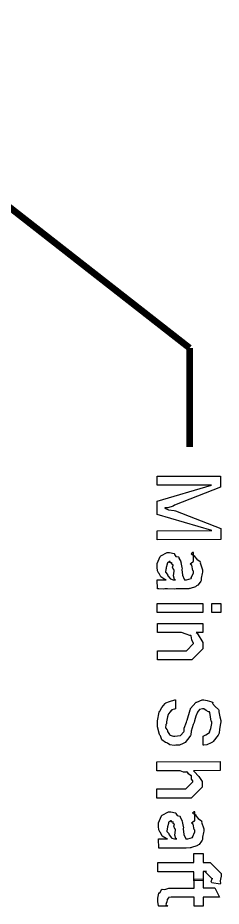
# Model space of a CAD drawing. Extents: x 0.1 to 11.6, y 0.3 to 16.2.
# Drawn here: x 6.031 to 6.334, y 4.525 to 5.844 of the extents above; entities that cross this region are included whole.
import ezdxf

# ---------------------------------------------------------------- set-up
doc = ezdxf.new("R2010")
doc.units = 0
doc.header["$MEASUREMENT"] = 0

msp = doc.modelspace()

# ---------------------------------------------------------------- linework, layer by layer
at = {"color": 0, "const_width": 0.01}
for points in [[(4.90332, 6.43332), (6.28668, 5.35335)], [(6.28668, 5.35335), (6.28668, 5.20665)]]:
    msp.add_lwpolyline(points, dxfattribs=at)
at = {"color": 0}
for points in [[(6.23833, 5.16308), (6.33274, 5.16331), (6.33274, 5.1466), (6.26438, 5.1199), (6.2621, 5.1186), (6.25444, 5.11594), (6.25082, 5.11621), (6.25006, 5.116), (6.25, 5.1154), (6.25515, 5.11301), (6.26394, 5.11199), (6.26568, 5.11143), (6.33296, 5.08561), (6.33296, 5.0689), (6.23856, 5.06868), (6.23856, 5.08214), (6.3195, 5.08236), (6.23856, 5.10601), (6.23833, 5.12576), (6.31928, 5.14985), (6.23833, 5.14963), (6.23833, 5.16308)], [(6.25201, 5.00933), (6.24983, 5.00982), (6.24397, 5.01351), (6.24208, 5.01779), (6.2416, 5.01867), (6.241, 5.01867), (6.23893, 5.02268), (6.23856, 5.028), (6.23856, 5.02974), (6.23856, 5.03342), (6.24268, 5.04362), (6.24354, 5.04449), (6.24393, 5.0446), (6.25319, 5.04969), (6.25635, 5.04969), (6.25672, 5.04969), (6.26372, 5.04807), (6.26438, 5.04775), (6.26417, 5.04704), (6.26633, 5.044), (6.27007, 5.04329), (6.27046, 5.04275), (6.27046, 5.04161), (6.27371, 5.03624), (6.27393, 5.0356), (6.27339, 5.0351), (6.27528, 5.02767), (6.27544, 5.02669), (6.2749, 5.02431), (6.27588, 5.0159), (6.2786, 5.01031), (6.27892, 5.00933), (6.27892, 5.00933), (6.28071, 5.00933), (6.28131, 5.00933), (6.28212, 5.00922), (6.2889, 5.01133), (6.28933, 5.01172), (6.28907, 5.01199), (6.29237, 5.01964), (6.29237, 5.02214), (6.29135, 5.02317), (6.28982, 5.03119), (6.28933, 5.03168), (6.28901, 5.03163), (6.28749, 5.0331), (6.29139, 5.03603), (6.29237, 5.03624), (6.29237, 5.04969), (6.2915, 5.04958), (6.28911, 5.04775), (6.29292, 5.04546), (6.29389, 5.04492), (6.29372, 5.04372), (6.29731, 5.03967), (6.30225, 5.0364), (6.30279, 5.03537), (6.30257, 5.0344), (6.30604, 5.02425), (6.30604, 5.02083), (6.30518, 5.01872), (6.30382, 5.01172), (6.30365, 5.00825), (6.30322, 5.00738), (6.30225, 5.00581), (6.29904, 5.00119), (6.2971, 5.00017), (6.2965, 4.99978), (6.29563, 4.99886), (6.28749, 4.99647), (6.28651, 4.99631), (6.28538, 4.99599), (6.27951, 4.99567), (6.27761, 4.99567), (6.26676, 4.99567), (6.26486, 4.9955), (6.25358, 4.99567), (6.24983, 4.99567), (6.24789, 4.9955), (6.24104, 4.99567), (6.23876, 4.99567), (6.23856, 5.00933), (6.23947, 5.00922), (6.24886, 5.00933), (6.25201, 5.00933)], [(6.26546, 5.00933), (6.26432, 5.00993), (6.26269, 5.01514), (6.26361, 5.02225), (6.26351, 5.02387), (6.26264, 5.02447), (6.26144, 5.02821), (6.26232, 5.03114), (6.26221, 5.03147), (6.26188, 5.03131), (6.26014, 5.03222), (6.26047, 5.03472), (6.26025, 5.03494), (6.25988, 5.03456), (6.25786, 5.03429), (6.25754, 5.03624), (6.25743, 5.03624), (6.25662, 5.03619), (6.25379, 5.03407), (6.25353, 5.03364), (6.25315, 5.03222), (6.25201, 5.02729), (6.25201, 5.02561), (6.25119, 5.02479), (6.25076, 5.0204), (6.25364, 5.01736), (6.25396, 5.01671), (6.25418, 5.01531), (6.25792, 5.01096), (6.25831, 5.01064), (6.25831, 5.01064), (6.26221, 5.00933), (6.26351, 5.00933), (6.26546, 5.00933)], [(6.23867, 4.97407), (6.30615, 4.97428), (6.30615, 4.96083), (6.23867, 4.96061), (6.23867, 4.97407)], [(6.31961, 4.97428), (6.33306, 4.97428), (6.33306, 4.96083), (6.31961, 4.96083), (6.31961, 4.97428)], [(6.23871, 4.94439), (6.30621, 4.94461), (6.30621, 4.93115), (6.29622, 4.93093), (6.29769, 4.92979), (6.30621, 4.91618), (6.30621, 4.91162), (6.30621, 4.90685), (6.29015, 4.89035), (6.27929, 4.89035), (6.23893, 4.89035), (6.23871, 4.90403), (6.27626, 4.90403), (6.2819, 4.90403), (6.29254, 4.91465), (6.29254, 4.91575), (6.29194, 4.91575), (6.28993, 4.91997), (6.28907, 4.92583), (6.28842, 4.9266), (6.28706, 4.92649), (6.28131, 4.9286), (6.27458, 4.93093), (6.27235, 4.93093), (6.23872, 4.93093), (6.23871, 4.94439)], [(6.26585, 4.831), (6.26585, 4.81754), (6.26438, 4.81743), (6.26019, 4.8164), (6.25911, 4.81494), (6.25868, 4.81451), (6.25786, 4.81342), (6.25537, 4.81006), (6.25435, 4.80789), (6.25413, 4.80713), (6.25369, 4.80593), (6.25239, 4.79824), (6.25239, 4.79563), (6.25151, 4.79449), (6.25097, 4.7895), (6.25347, 4.7864), (6.25369, 4.78564), (6.25385, 4.78407), (6.257, 4.77951), (6.25738, 4.77914), (6.25738, 4.7786), (6.26275, 4.77696), (6.26454, 4.77696), (6.26454, 4.77696), (6.27257, 4.77789), (6.27322, 4.77806), (6.27322, 4.77806), (6.27832, 4.78369), (6.27865, 4.78456), (6.27865, 4.78456), (6.27875, 4.78901), (6.28212, 4.79801), (6.28256, 4.79997), (6.28282, 4.801), (6.28771, 4.81624), (6.28819, 4.81711), (6.28814, 4.81825), (6.29579, 4.82715), (6.29665, 4.82775), (6.29731, 4.82742), (6.30528, 4.83122), (6.30794, 4.83122), (6.30794, 4.83117), (6.31293, 4.83018), (6.31993, 4.82796), (6.32096, 4.82731), (6.3209, 4.82579), (6.32465, 4.82101), (6.32954, 4.81689), (6.33008, 4.8156), (6.32997, 4.81326), (6.33154, 4.80593), (6.33333, 4.80035), (6.33333, 4.79844), (6.33242, 4.79596), (6.33111, 4.78765), (6.33062, 4.78174), (6.33008, 4.78043), (6.32889, 4.77869), (6.32178, 4.76904), (6.32075, 4.76828), (6.31879, 4.76708), (6.3125, 4.76411), (6.30794, 4.76378), (6.30664, 4.76372), (6.30664, 4.77718), (6.30675, 4.77718), (6.31099, 4.77892), (6.31608, 4.78239), (6.31663, 4.78326), (6.31646, 4.78342), (6.31799, 4.78851), (6.31988, 4.79585), (6.31988, 4.79824), (6.3189, 4.79915), (6.31749, 4.80578), (6.31679, 4.81222), (6.31619, 4.81299), (6.31489, 4.81299), (6.31104, 4.81532), (6.30806, 4.81776), (6.30707, 4.81776), (6.30561, 4.81771), (6.30126, 4.81674), (6.29997, 4.81472), (6.29947, 4.81407), (6.29856, 4.81267), (6.29596, 4.80701), (6.29411, 4.79964), (6.29362, 4.79736), (6.29204, 4.79443), (6.28906, 4.78461), (6.28857, 4.77914), (6.28819, 4.77826), (6.28694, 4.77675), (6.28, 4.76779), (6.27908, 4.76719), (6.27724, 4.76622), (6.27143, 4.76372), (6.26736, 4.76351), (6.26606, 4.76351), (6.26394, 4.76335), (6.25743, 4.76421), (6.25364, 4.76676), (6.25261, 4.76742), (6.25071, 4.76753), (6.24522, 4.77143), (6.24322, 4.77751), (6.24262, 4.77869), (6.24169, 4.77962), (6.23893, 4.79118), (6.23893, 4.79497), (6.23893, 4.79975), (6.24143, 4.81278), (6.24197, 4.81407), (6.24224, 4.81446), (6.24556, 4.81972), (6.25043, 4.82568), (6.25151, 4.82644), (6.25151, 4.82644), (6.25662, 4.82856), (6.26449, 4.831), (6.26585, 4.831)], [(6.23774, 4.73915), (6.33214, 4.73936), (6.33214, 4.72592), (6.29243, 4.72569), (6.29346, 4.72444), (6.30035, 4.71739), (6.30524, 4.70964), (6.30524, 4.70703), (6.30524, 4.70161), (6.28917, 4.68511), (6.27962, 4.68511), (6.23796, 4.68511), (6.23774, 4.69879), (6.27681, 4.69878), (6.28093, 4.69879), (6.29156, 4.70942), (6.29156, 4.71072), (6.29129, 4.71067), (6.28939, 4.71311), (6.28956, 4.7181), (6.28917, 4.71875), (6.28814, 4.71875), (6.2851, 4.72103), (6.28331, 4.7239), (6.28267, 4.72418), (6.28185, 4.72347), (6.27735, 4.72368), (6.27285, 4.72569), (6.27138, 4.72569), (6.23774, 4.72569), (6.23774, 4.73915)], [(6.25401, 4.62457), (6.25185, 4.62506), (6.24599, 4.62875), (6.24408, 4.63303), (6.2436, 4.6339), (6.243, 4.6339), (6.24094, 4.63792), (6.24056, 4.64324), (6.24056, 4.64497), (6.24056, 4.64865), (6.24468, 4.65886), (6.24556, 4.65972), (6.24593, 4.65983), (6.25521, 4.66493), (6.25836, 4.66493), (6.25874, 4.66493), (6.26574, 4.66331), (6.26639, 4.66297), (6.26617, 4.66228), (6.26833, 4.65924), (6.27208, 4.65853), (6.27246, 4.65799), (6.27246, 4.65685), (6.27572, 4.65147), (6.27593, 4.65082), (6.27539, 4.65033), (6.27729, 4.6429), (6.27746, 4.64193), (6.27692, 4.63954), (6.27789, 4.63113), (6.2806, 4.62554), (6.28093, 4.62457), (6.28093, 4.62457), (6.28271, 4.62457), (6.28331, 4.62457), (6.28413, 4.62446), (6.2909, 4.62657), (6.29135, 4.62696), (6.29107, 4.62722), (6.29438, 4.63488), (6.29438, 4.63737), (6.29335, 4.6384), (6.29183, 4.64643), (6.29135, 4.64692), (6.29101, 4.64686), (6.2895, 4.64833), (6.2934, 4.65126), (6.29438, 4.65147), (6.29438, 4.66493), (6.29351, 4.66482), (6.29113, 4.66297), (6.29492, 4.66069), (6.2959, 4.66015), (6.29574, 4.65896), (6.29932, 4.65489), (6.30425, 4.65164), (6.30479, 4.65061), (6.30458, 4.64963), (6.30806, 4.63949), (6.30806, 4.63607), (6.30718, 4.63396), (6.30583, 4.62696), (6.30567, 4.62349), (6.30524, 4.62261), (6.30425, 4.62104), (6.30106, 4.61643), (6.2991, 4.6154), (6.2985, 4.61501), (6.29764, 4.6141), (6.2895, 4.61171), (6.28851, 4.61154), (6.28738, 4.61122), (6.28153, 4.61089), (6.27962, 4.61089), (6.26878, 4.61089), (6.26687, 4.61074), (6.25558, 4.61089), (6.25185, 4.61089), (6.24989, 4.61074), (6.24306, 4.61089), (6.24078, 4.61089), (6.24056, 4.62457), (6.24149, 4.62446), (6.25087, 4.62457), (6.25401, 4.62457)], [(6.26747, 4.62457), (6.26633, 4.62517), (6.26471, 4.63037), (6.26563, 4.63747), (6.26551, 4.63911), (6.26465, 4.63971), (6.26346, 4.64344), (6.26432, 4.64638), (6.26421, 4.64671), (6.26389, 4.64654), (6.26215, 4.64746), (6.26247, 4.64996), (6.26226, 4.65018), (6.26188, 4.64979), (6.25988, 4.64953), (6.25956, 4.65147), (6.25944, 4.65147), (6.25863, 4.65142), (6.25581, 4.64931), (6.25553, 4.64887), (6.25515, 4.64746), (6.25401, 4.64253), (6.25401, 4.64085), (6.25319, 4.64003), (6.25276, 4.63564), (6.25564, 4.6326), (6.25597, 4.63194), (6.25618, 4.63053), (6.25993, 4.62619), (6.26031, 4.62587), (6.26031, 4.62587), (6.26421, 4.62457), (6.26551, 4.62457), (6.26747, 4.62457)], [(6.23931, 4.58931), (6.29313, 4.58931), (6.29313, 4.60275), (6.30681, 4.60297), (6.30681, 4.58951), (6.31396, 4.58951), (6.31743, 4.58951), (6.33371, 4.57324), (6.33371, 4.56847), (6.3329, 4.56722), (6.33192, 4.56244), (6.33242, 4.55849), (6.33219, 4.5574), (6.31982, 4.55914), (6.31976, 4.55914), (6.31874, 4.56142), (6.32026, 4.56511), (6.32026, 4.56629), (6.32026, 4.56521), (6.3094, 4.57607), (6.31179, 4.57607), (6.30681, 4.57607), (6.30681, 4.56261), (6.29313, 4.56239), (6.29313, 4.57585), (6.23931, 4.57585), (6.23931, 4.58931)], [(6.25418, 4.52463), (6.24072, 4.52464), (6.2404, 4.52539), (6.23942, 4.53185), (6.23942, 4.53396), (6.23942, 4.53662), (6.24083, 4.544), (6.24115, 4.5446), (6.24235, 4.5446), (6.24539, 4.54975), (6.24593, 4.55003), (6.24593, 4.54997), (6.24962, 4.54958), (6.25597, 4.55154), (6.25808, 4.55154), (6.29324, 4.55154), (6.29324, 4.565), (6.30692, 4.56521), (6.30692, 4.55176), (6.32406, 4.55176), (6.33122, 4.53831), (6.30692, 4.53831), (6.30692, 4.52485), (6.29324, 4.52463), (6.29324, 4.53808), (6.26069, 4.53808), (6.25939, 4.53803), (6.25569, 4.53754), (6.25549, 4.53743), (6.2551, 4.53728), (6.25364, 4.53532), (6.25353, 4.53506), (6.25336, 4.53392), (6.25288, 4.53136), (6.25288, 4.53049), (6.25222, 4.52994), (6.25146, 4.52697), (6.25396, 4.52522), (6.25418, 4.52463)]]:
    msp.add_lwpolyline(points, close=True, dxfattribs=at)

doc.saveas('drawing.dxf')
